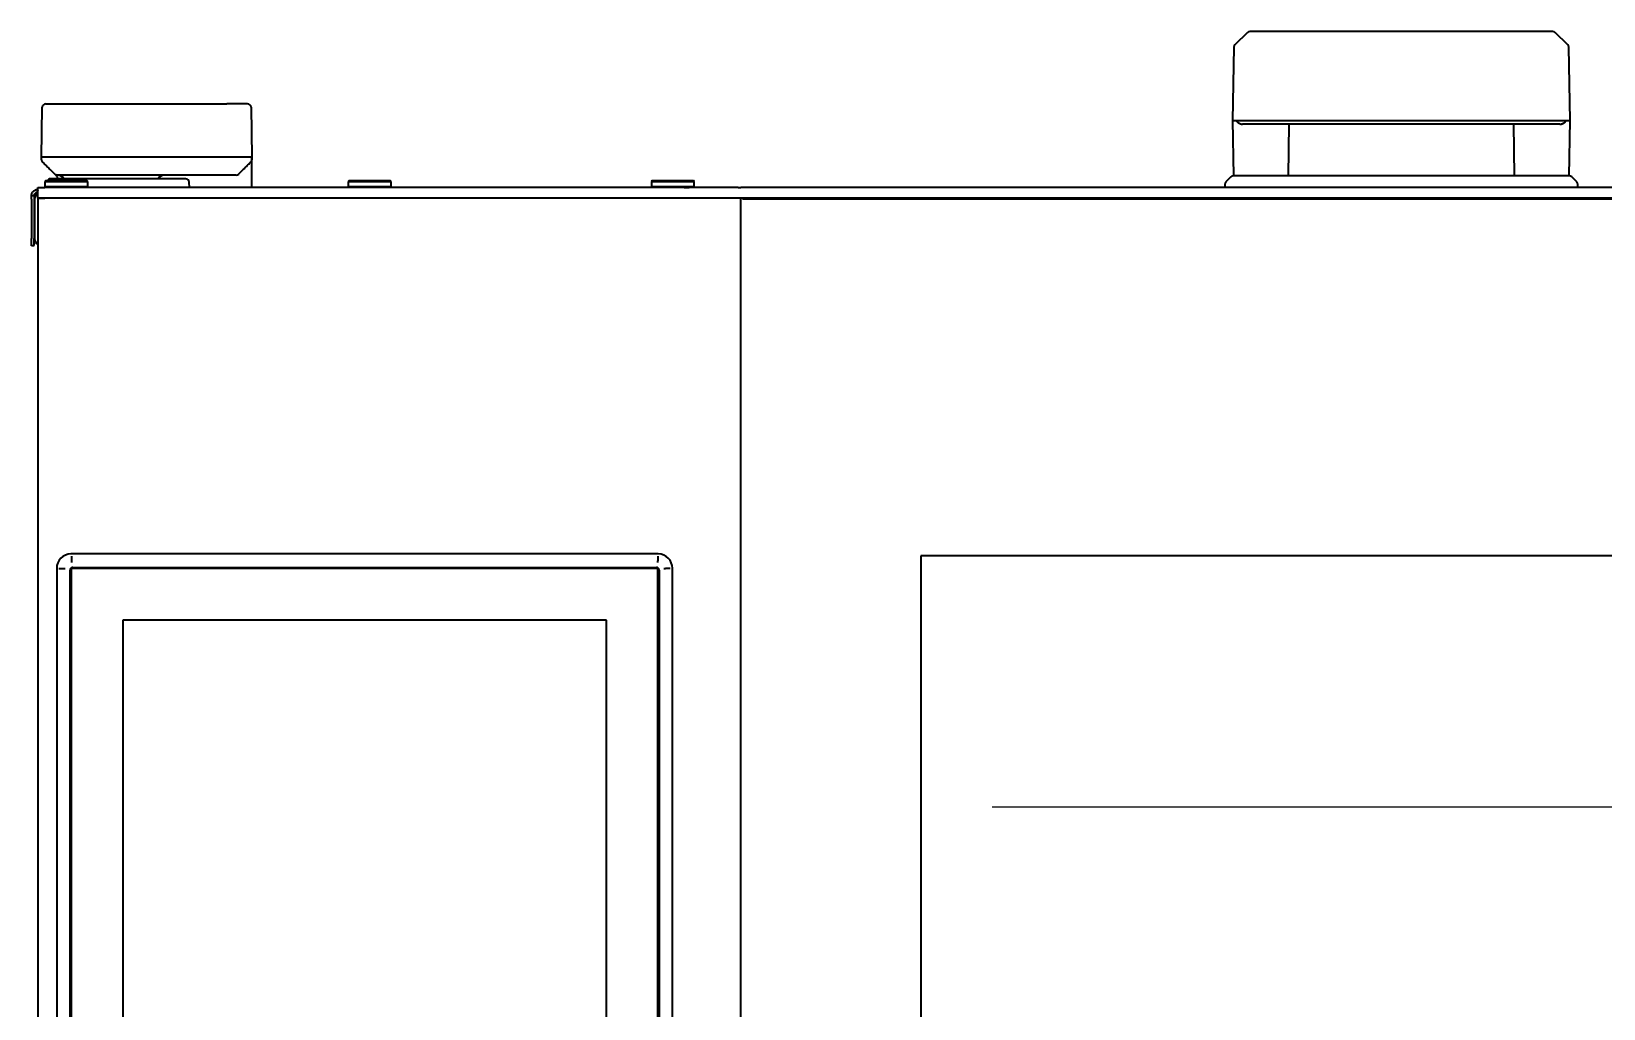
# Model space of a CAD drawing. Header units: inches. Extents: x 786 to 5593, y 691 to 5453.
# Drawn here: x 3394.9 to 3835.6, y 3698.9 to 3973 of the extents above; entities that cross this region are included whole.
import ezdxf

# ---------------------------------------------------------------- set-up
doc = ezdxf.new("R2010")
doc.units = ezdxf.units.IN
doc.layers.add('1', color=7, linetype='Continuous', true_color=0xffffff)

msp = doc.modelspace()

# ---------------------------------------------------------------- linework, layer by layer
at = {"color": 2}
msp.add_line((3664.24, 3755.46), (3987.24, 3755.46), dxfattribs=at)
at = {"layer": '1', "color": 7, "linetype": 'Continuous', "lineweight": 35}
for p, q in [((3735.79, 3972.67), (3732.31, 3969.24)), ((3778.95, 3972.96), (3736.49, 3972.96)), ((3821.4, 3972.96), (3778.95, 3972.96)), ((3825.59, 3969.24), (3822.1, 3972.67)), ((3732.01, 3968.55), (3731.65, 3947.96)), ((3826.25, 3947.96), (3825.89, 3968.55)), ((3397.74, 3937.66), (3397.98, 3951.67)), ((3398.98, 3952.66), (3404.74, 3952.66)), ((3404.74, 3952.66), (3449.74, 3952.66)), ((3455.5, 3952.66), (3449.74, 3952.66)), ((3456.5, 3951.67), (3456.74, 3937.66)), ((3731.65, 3947.96), (3731.92, 3932.46)), ((3731.65, 3947.96), (3826.25, 3947.96)), ((3823.43, 3946.96), (3734.47, 3946.96)), ((3747.45, 3946.96), (3747.19, 3932.46)), ((3810.71, 3932.46), (3810.45, 3946.96)), ((3825.98, 3932.46), (3826.25, 3947.96)), ((3397.75, 3936.94), (3397.74, 3937.66)), ((3404.74, 3937.66), (3397.74, 3937.66)), ((3449.74, 3937.66), (3404.74, 3937.66)), ((3456.74, 3937.66), (3449.74, 3937.66)), ((3456.74, 3937.66), (3456.73, 3936.94)), ((3456.74, 3931.12), (3456.74, 3936.19)), ((3398.99, 3931.16), (3398.74, 3930.91)), ((3398.99, 3931.16), (3410.49, 3931.16)), ((3438.19, 3931.63), (3400.29, 3931.63)), ((3402.26, 3931.63), (3402.25, 3931.89)), ((3449.74, 3932.66), (3404.74, 3932.66)), ((3410.74, 3930.91), (3410.49, 3931.16)), ((3483.99, 3931.16), (3483.74, 3930.91)), ((3483.99, 3931.16), (3495.49, 3931.16)), ((3495.74, 3930.91), (3495.49, 3931.16)), ((3568.99, 3931.16), (3568.74, 3930.91)), ((3568.99, 3931.16), (3580.49, 3931.16)), ((3580.74, 3930.91), (3580.49, 3931.16)), ((3731.16, 3932.16), (3729.74, 3930.75)), ((3731.16, 3932.16), (3729.74, 3930.75)), ((3778.95, 3932.46), (3731.86, 3932.46)), ((3778.95, 3932.46), (3731.86, 3932.46)), ((3826.03, 3932.46), (3778.95, 3932.46)), ((3826.03, 3932.46), (3778.95, 3932.46)), ((3828.16, 3930.75), (3826.74, 3932.16)), ((3828.16, 3930.75), (3826.74, 3932.16)), ((3394.94, 3926.74), (3394.94, 3926.86)), ((3394.94, 3925.9), (3394.94, 3926.74)), ((3395.74, 3926.74), (3395.74, 3926.86)), ((3395.74, 3926.74), (3395.74, 3925.9)), ((3396.08, 3926.86), (3396.03, 3926.74)), ((3396.74, 3929.16), (3398.74, 3929.16)), ((3396.74, 3926.16), (3396.74, 3929.16)), ((3398.74, 3930.91), (3410.74, 3930.91)), ((3398.74, 3930.91), (3398.74, 3929.41)), ((3398.74, 3929.41), (3398.99, 3929.16)), ((3410.74, 3929.41), (3398.74, 3929.41)), ((3577.91, 3929.16), (3398.74, 3929.16)), ((3410.49, 3929.16), (3410.74, 3929.41)), ((3410.74, 3929.41), (3410.74, 3930.91)), ((3439.24, 3929.16), (3439.19, 3930.66)), ((3456.74, 3929.39), (3456.74, 3929.66)), ((3483.74, 3930.91), (3495.74, 3930.91)), ((3483.74, 3930.91), (3483.74, 3929.41)), ((3483.74, 3929.41), (3483.99, 3929.16)), ((3495.74, 3929.41), (3483.74, 3929.41)), ((3495.49, 3929.16), (3495.74, 3929.41)), ((3495.74, 3929.41), (3495.74, 3930.91)), ((3568.74, 3930.91), (3580.74, 3930.91)), ((3568.74, 3930.91), (3568.74, 3929.41)), ((3568.74, 3929.41), (3568.99, 3929.16)), ((3580.74, 3929.41), (3568.74, 3929.41)), ((3577.91, 3929.16), (3579.33, 3929.16)), ((3593.08, 3929.16), (3579.33, 3929.16)), ((3580.49, 3929.16), (3580.74, 3929.41)), ((3580.74, 3929.41), (3580.74, 3930.91)), ((3593.08, 3929.16), (3593.79, 3929.16)), ((4002.68, 3929.16), (3593.79, 3929.16)), ((3729.45, 3930.04), (3729.45, 3929.16)), ((3729.45, 3930.04), (3729.45, 3929.16)), ((3828.45, 3929.16), (3828.45, 3930.04)), ((3828.45, 3929.16), (3828.45, 3930.04)), ((3394.94, 3925.9), (3394.94, 3914.86)), ((3395.74, 3926.06), (3395.85, 3926.06)), ((3395.74, 3925.9), (3395.74, 3914.86)), ((3395.84, 3925.9), (3395.84, 3914.86)), ((3398.74, 3926.16), (3396.74, 3926.16)), ((3396.74, 3926.16), (3396.74, 2812.66)), ((3396.74, 3926.16), (3398.74, 3926.16)), ((3577.91, 3926.16), (3398.74, 3926.16)), ((3577.91, 3926.16), (3398.74, 3926.16)), ((3579.33, 3926.16), (3577.91, 3926.16)), ((3579.33, 3926.16), (3577.91, 3926.16)), ((3593.08, 3926.16), (3579.33, 3926.16)), ((3593.08, 3926.16), (3579.33, 3926.16)), ((3593.79, 3926.16), (3593.08, 3926.16)), ((3593.74, 3926.16), (3593.74, 2809.66)), ((3947.69, 3926.16), (3593.79, 3926.16)), ((3947.24, 3925.91), (3594.24, 3925.91)), ((3594.74, 3926.16), (3594.74, 3925.91)), ((3595.14, 3925.91), (3595.14, 3926.16)), ((3597.14, 3926.16), (3597.14, 3925.91)), ((3606.34, 3926.16), (3606.34, 3925.91)), ((3682.14, 3925.91), (3682.14, 3926.16)), ((3394.94, 3912.86), (3394.94, 3914.86)), ((3395.74, 3912.88), (3395.74, 3914.86)), ((3395.74, 3912.86), (3394.94, 3912.86)), ((3570.63, 3826.41), (3406.02, 3826.41)), ((3644.24, 3825.91), (3644.24, 2963.91)), ((4007.24, 3825.91), (3644.24, 3825.91)), ((3402.03, 3822.41), (3402.03, 3449.4)), ((3405.78, 3449.91), (3405.78, 3821.91)), ((3406.08, 3821.91), (3406.08, 3449.91)), ((3406.53, 3822.66), (3570.13, 3822.66)), ((3570.13, 3822.36), (3406.53, 3822.36)), ((3570.58, 3449.91), (3570.58, 3821.91)), ((3570.88, 3821.91), (3570.88, 3449.91)), ((3574.63, 3449.4), (3574.63, 3822.41)), ((3420.53, 3807.89), (3420.53, 3590.93)), ((3556.13, 3807.89), (3420.53, 3807.89)), ((3556.13, 3590.93), (3556.13, 3807.89))]:
    msp.add_line(p, q, dxfattribs=at)
for centre, radius, start, end in [((3736.49, 3971.96), 1, 90, 134.5), ((3821.4, 3971.96), 1, 45.5, 90), ((3733.01, 3968.53), 1, 134.5, 179), ((3824.89, 3968.53), 1, 1, 45.5), ((3398.98, 3951.66), 1, 90, 179), ((3455.5, 3951.66), 1, 1, 90), ((3400.29, 3930.63), 1, 90, 148.0305), ((3401.25, 3931.87), 1, 1, 63.2354), ((3402.27, 3930.66), 2, 29.0308, 90), ((3432.21, 3930.66), 2, 90, 150.9692), ((3438.19, 3930.63), 1, 2, 90), ((3452.33, 3933.66), 1, 270, 315), ((3731.86, 3931.46), 1, 90, 135), ((3731.86, 3931.46), 1, 90, 135), ((3826.03, 3931.46), 1, 45, 90), ((3826.03, 3931.46), 1, 45, 90), ((3397.84, 3925.9), 2, 155, 180), ((3455.99, 3929.41), 0.75, 340.5283, 359), ((3730.45, 3930.04), 1, 135, 180), ((3730.45, 3930.04), 1, 135, 180), ((3827.45, 3930.04), 1, 0, 45), ((3827.45, 3930.04), 1, 0, 45), ((3597.14, 3924.16), 2, 90, 120.0009), ((3397.84, 3914.86), 2, 180, 236.6325), ((3406.53, 3821.91), 0.75, 90, 180), ((3406.53, 3821.91), 0.45, 90, 180), ((3570.13, 3821.91), 0.75, 0, 90), ((3570.13, 3821.91), 0.45, 0, 90)]:
    msp.add_arc(centre, radius, start, end, dxfattribs=at)
for centre, major_axis in [((3406.03, 3822.4), (2.84, -2.84)), ((3570.62, 3822.4), (-2.84, -2.84))]:
    msp.add_ellipse(centre, major_axis=major_axis, ratio=0.997265, start_param=2.357564, end_param=3.925621, dxfattribs=at)
for points, knots in [([(3732.74, 3947.94), (3732.74, 3947.93), (3732.74, 3947.92), (3732.75, 3947.91), (3732.76, 3947.89), (3732.77, 3947.88), (3732.78, 3947.86), (3732.79, 3947.85), (3732.8, 3947.83), (3732.81, 3947.82), (3732.82, 3947.8), (3732.83, 3947.79), (3732.84, 3947.77), (3732.85, 3947.76), (3732.86, 3947.74), (3732.87, 3947.73), (3732.88, 3947.72), (3732.89, 3947.7), (3732.9, 3947.69), (3732.91, 3947.68), (3732.92, 3947.66), (3732.94, 3947.65), (3732.95, 3947.64), (3732.96, 3947.62), (3732.97, 3947.61), (3732.98, 3947.6), (3732.99, 3947.59), (3733.01, 3947.57), (3733.02, 3947.56), (3733.03, 3947.55), (3733.04, 3947.54), (3733.05, 3947.53), (3733.07, 3947.51), (3733.08, 3947.5), (3733.09, 3947.49), (3733.1, 3947.48), (3733.12, 3947.47), (3733.13, 3947.46), (3733.14, 3947.45), (3733.15, 3947.44), (3733.17, 3947.43), (3733.18, 3947.42), (3733.19, 3947.41), (3733.2, 3947.4), (3733.22, 3947.39), (3733.23, 3947.38), (3733.24, 3947.37), (3733.25, 3947.36), (3733.27, 3947.35), (3733.28, 3947.34), (3733.29, 3947.33), (3733.3, 3947.33), (3733.32, 3947.32), (3733.33, 3947.31), (3733.34, 3947.3), (3733.35, 3947.29), (3733.36, 3947.29), (3733.38, 3947.28), (3733.39, 3947.27), (3733.4, 3947.26), (3733.41, 3947.26), (3733.43, 3947.25), (3733.44, 3947.24), (3733.45, 3947.24), (3733.46, 3947.23), (3733.47, 3947.22), (3733.48, 3947.22), (3733.5, 3947.21), (3733.53, 3947.19), (3733.57, 3947.17), (3733.6, 3947.15), (3733.64, 3947.14), (3733.68, 3947.12), (3733.72, 3947.11), (3733.75, 3947.09), (3733.79, 3947.08), (3733.83, 3947.06), (3733.87, 3947.05), (3733.91, 3947.04), (3733.94, 3947.03), (3733.98, 3947.02), (3734.02, 3947.01), (3734.06, 3947), (3734.1, 3946.99), (3734.13, 3946.99), (3734.17, 3946.98), (3734.21, 3946.97), (3734.25, 3946.97), (3734.28, 3946.97), (3734.32, 3946.96), (3734.36, 3946.96), (3734.39, 3946.96), (3734.43, 3946.96), (3734.45, 3946.96), (3734.47, 3946.96)], [0, 0, 0, 0, 0.011672, 0.023259, 0.03476, 0.046176, 0.057505, 0.068749, 0.079908, 0.09098, 0.101967, 0.112867, 0.123682, 0.134411, 0.145054, 0.155611, 0.166082, 0.176467, 0.186766, 0.196979, 0.207106, 0.217146, 0.227101, 0.23697, 0.246752, 0.256449, 0.266059, 0.275583, 0.285021, 0.294373, 0.303639, 0.312819, 0.321912, 0.33092, 0.339841, 0.348677, 0.357426, 0.36609, 0.374667, 0.383158, 0.391564, 0.399883, 0.408116, 0.416264, 0.424325, 0.4323, 0.44019, 0.447994, 0.455712, 0.463344, 0.47089, 0.478351, 0.485726, 0.493015, 0.500218, 0.507336, 0.514368, 0.521315, 0.528176, 0.534951, 0.541641, 0.548246, 0.554765, 0.561199, 0.567547, 0.573811, 0.579988, 0.586081, 0.604999, 0.623671, 0.642098, 0.660281, 0.67822, 0.695916, 0.713369, 0.73058, 0.74755, 0.76428, 0.780769, 0.79702, 0.813033, 0.828809, 0.844349, 0.859653, 0.874723, 0.88956, 0.904165, 0.918538, 0.932682, 0.946598, 0.960286, 0.973748, 0.986986, 1, 1, 1, 1]), ([(3823.43, 3946.96), (3823.44, 3946.96), (3823.45, 3946.96), (3823.47, 3946.96), (3823.48, 3946.96), (3823.5, 3946.96), (3823.52, 3946.96), (3823.54, 3946.96), (3823.56, 3946.96), (3823.58, 3946.96), (3823.59, 3946.96), (3823.61, 3946.97), (3823.63, 3946.97), (3823.65, 3946.97), (3823.67, 3946.97), (3823.69, 3946.97), (3823.71, 3946.98), (3823.72, 3946.98), (3823.74, 3946.98), (3823.76, 3946.99), (3823.78, 3946.99), (3823.8, 3946.99), (3823.82, 3947), (3823.84, 3947), (3823.86, 3947), (3823.87, 3947.01), (3823.89, 3947.01), (3823.91, 3947.02), (3823.93, 3947.02), (3823.95, 3947.03), (3823.97, 3947.03), (3823.99, 3947.04), (3824.01, 3947.04), (3824.02, 3947.05), (3824.04, 3947.06), (3824.06, 3947.06), (3824.08, 3947.07), (3824.1, 3947.08), (3824.12, 3947.08), (3824.14, 3947.09), (3824.16, 3947.1), (3824.17, 3947.1), (3824.19, 3947.11), (3824.21, 3947.12), (3824.23, 3947.13), (3824.25, 3947.13), (3824.27, 3947.14), (3824.28, 3947.15), (3824.3, 3947.16), (3824.32, 3947.17), (3824.34, 3947.18), (3824.36, 3947.19), (3824.37, 3947.2), (3824.39, 3947.2), (3824.41, 3947.21), (3824.43, 3947.22), (3824.44, 3947.23), (3824.46, 3947.24), (3824.48, 3947.25), (3824.5, 3947.26), (3824.52, 3947.28), (3824.53, 3947.29), (3824.55, 3947.3), (3824.57, 3947.31), (3824.59, 3947.32), (3824.61, 3947.34), (3824.63, 3947.35), (3824.65, 3947.37), (3824.67, 3947.38), (3824.69, 3947.4), (3824.71, 3947.41), (3824.73, 3947.43), (3824.75, 3947.44), (3824.77, 3947.46), (3824.79, 3947.48), (3824.81, 3947.5), (3824.83, 3947.52), (3824.85, 3947.54), (3824.87, 3947.56), (3824.89, 3947.58), (3824.91, 3947.6), (3824.93, 3947.62), (3824.95, 3947.64), (3824.97, 3947.66), (3824.99, 3947.69), (3825.01, 3947.71), (3825.03, 3947.73), (3825.05, 3947.76), (3825.07, 3947.78), (3825.08, 3947.81), (3825.1, 3947.83), (3825.12, 3947.86), (3825.13, 3947.88), (3825.15, 3947.91), (3825.16, 3947.93), (3825.16, 3947.94)], [0, 0, 0, 0, 0.00651, 0.01307, 0.019681, 0.026343, 0.033056, 0.03982, 0.046635, 0.053501, 0.060419, 0.067389, 0.07441, 0.081484, 0.088609, 0.095787, 0.103017, 0.1103, 0.117636, 0.125024, 0.132465, 0.139959, 0.147506, 0.155106, 0.16276, 0.170467, 0.178228, 0.186042, 0.193911, 0.201833, 0.209809, 0.217839, 0.225924, 0.234062, 0.242255, 0.250503, 0.258805, 0.267162, 0.275573, 0.28404, 0.292561, 0.301137, 0.309768, 0.318455, 0.327197, 0.335993, 0.344846, 0.353753, 0.362716, 0.371735, 0.38081, 0.38994, 0.399125, 0.408367, 0.417664, 0.42659, 0.435804, 0.445304, 0.455092, 0.465168, 0.475531, 0.486183, 0.497122, 0.50835, 0.519867, 0.531672, 0.543766, 0.556149, 0.568821, 0.581782, 0.595033, 0.608573, 0.622403, 0.636523, 0.650932, 0.665631, 0.68062, 0.695899, 0.711469, 0.727328, 0.743477, 0.759916, 0.776646, 0.793665, 0.810975, 0.828574, 0.846463, 0.864642, 0.883111, 0.90187, 0.920918, 0.940255, 0.959881, 0.979796, 1, 1, 1, 1]), ([(3397.75, 3936.94), (3397.75, 3936.89), (3397.76, 3936.85), (3397.78, 3936.75), (3397.79, 3936.71), (3397.83, 3936.62), (3397.85, 3936.58), (3397.91, 3936.5), (3397.94, 3936.46), (3397.97, 3936.42)], [0, 0, 0, 0, 0.25, 0.25, 0.5, 0.5, 0.75, 0.75, 1, 1, 1, 1]), ([(3456.51, 3936.42), (3456.54, 3936.46), (3456.57, 3936.5), (3456.63, 3936.58), (3456.65, 3936.62), (3456.69, 3936.71), (3456.7, 3936.75), (3456.72, 3936.85), (3456.73, 3936.89), (3456.73, 3936.94)], [0, 0, 0, 0, 0.25, 0.25, 0.5, 0.5, 0.75, 0.75, 1, 1, 1, 1]), ([(3402.15, 3932.66), (3402.09, 3932.66), (3402.02, 3932.66), (3401.9, 3932.69), (3401.83, 3932.71), (3401.71, 3932.76), (3401.65, 3932.79), (3401.54, 3932.86), (3401.49, 3932.9), (3401.45, 3932.95)], [0, 0, 0, 0, 0.25, 0.25, 0.5, 0.5, 0.75, 0.75, 1, 1, 1, 1]), ([(3402.15, 3932.66), (3402.09, 3932.66), (3402.02, 3932.66), (3401.89, 3932.69), (3401.83, 3932.71), (3401.71, 3932.76), (3401.65, 3932.79), (3401.54, 3932.86), (3401.49, 3932.9), (3401.45, 3932.95)], [0, 0, 0, 0, 0.25, 0.25, 0.5, 0.5, 0.75, 0.75, 1, 1, 1, 1]), ([(3404.74, 3932.66), (3404.66, 3932.66), (3404.57, 3932.66), (3404.41, 3932.66), (3404.32, 3932.66), (3404.2, 3932.66), (3404.16, 3932.66), (3404.08, 3932.66), (3404.04, 3932.66), (3403.92, 3932.66), (3403.84, 3932.66), (3403.69, 3932.66), (3403.61, 3932.66), (3403.5, 3932.66), (3403.46, 3932.66), (3403.39, 3932.66), (3403.36, 3932.66), (3403.25, 3932.66), (3403.18, 3932.66), (3403.05, 3932.66), (3402.99, 3932.66), (3402.87, 3932.66), (3402.82, 3932.66), (3402.73, 3932.66), (3402.71, 3932.66), (3402.66, 3932.66), (3402.63, 3932.66), (3402.56, 3932.66), (3402.52, 3932.66), (3402.46, 3932.66), (3402.44, 3932.66), (3402.4, 3932.66), (3402.38, 3932.66), (3402.35, 3932.66), (3402.34, 3932.66), (3402.31, 3932.66), (3402.29, 3932.66), (3402.27, 3932.66), (3402.25, 3932.66), (3402.23, 3932.66), (3402.22, 3932.66), (3402.2, 3932.66), (3402.2, 3932.66), (3402.18, 3932.66), (3402.18, 3932.66), (3402.17, 3932.66), (3402.16, 3932.66), (3402.16, 3932.66), (3402.16, 3932.66), (3402.16, 3932.66), (3402.16, 3932.66), (3402.16, 3932.66), (3402.15, 3932.66), (3402.15, 3932.66)], [0, 0, 0, 0, 0.0625, 0.0625, 0.125, 0.125, 0.15625, 0.15625, 0.1875, 0.1875, 0.25, 0.25, 0.3125, 0.3125, 0.34375, 0.34375, 0.375, 0.375, 0.4375, 0.4375, 0.5, 0.5, 0.5625, 0.5625, 0.59375, 0.59375, 0.625, 0.625, 0.6875, 0.6875, 0.71875, 0.71875, 0.75, 0.75, 0.78125, 0.78125, 0.8125, 0.8125, 0.84375, 0.84375, 0.875, 0.875, 0.90625, 0.90625, 0.9375, 0.9375, 0.96875, 0.96875, 0.984375, 0.984375, 0.992187, 0.992187, 1, 1, 1, 1]), ([(3452.33, 3932.66), (3452.33, 3932.66), (3452.32, 3932.66), (3452.32, 3932.66), (3452.32, 3932.66), (3452.31, 3932.66), (3452.3, 3932.66), (3452.27, 3932.66), (3452.26, 3932.66), (3452.24, 3932.66), (3452.23, 3932.66), (3452.2, 3932.66), (3452.17, 3932.66), (3452.1, 3932.66), (3452.07, 3932.66), (3452.01, 3932.66), (3451.99, 3932.66), (3451.95, 3932.66), (3451.92, 3932.66), (3451.86, 3932.66), (3451.81, 3932.66), (3451.7, 3932.66), (3451.65, 3932.66), (3451.53, 3932.66), (3451.47, 3932.66), (3451.37, 3932.66), (3451.34, 3932.66), (3451.27, 3932.66), (3451.24, 3932.66), (3451.14, 3932.66), (3451.07, 3932.66), (3450.96, 3932.66), (3450.92, 3932.66), (3450.84, 3932.66), (3450.81, 3932.66), (3450.73, 3932.66), (3450.69, 3932.66), (3450.61, 3932.66), (3450.57, 3932.66), (3450.49, 3932.66), (3450.45, 3932.66), (3450.37, 3932.66), (3450.33, 3932.66), (3450.25, 3932.66), (3450.21, 3932.66), (3450.13, 3932.66), (3450.09, 3932.66), (3450, 3932.66), (3449.96, 3932.66), (3449.9, 3932.66), (3449.88, 3932.66), (3449.85, 3932.66), (3449.84, 3932.66), (3449.82, 3932.66), (3449.81, 3932.66), (3449.8, 3932.66)], [0, 0, 0, 0, 0.028317, 0.028317, 0.059662, 0.059662, 0.122351, 0.122351, 0.153695, 0.153695, 0.18504, 0.18504, 0.247729, 0.247729, 0.310419, 0.310419, 0.341763, 0.341763, 0.373108, 0.373108, 0.435797, 0.435797, 0.498486, 0.498486, 0.561175, 0.561175, 0.59252, 0.59252, 0.623865, 0.623865, 0.686554, 0.686554, 0.717898, 0.717898, 0.749243, 0.749243, 0.780588, 0.780588, 0.811932, 0.811932, 0.843277, 0.843277, 0.874622, 0.874622, 0.905966, 0.905966, 0.937311, 0.937311, 0.968655, 0.968655, 0.984328, 0.984328, 0.992164, 0.992164, 1, 1, 1, 1]), ([(3394.94, 3926.86), (3394.94, 3926.97), (3394.95, 3927.08), (3394.99, 3927.3), (3395.02, 3927.41), (3395.1, 3927.61), (3395.15, 3927.71), (3395.27, 3927.9), (3395.34, 3927.99), (3395.49, 3928.16), (3395.57, 3928.23), (3395.75, 3928.37), (3395.85, 3928.42), (3396.05, 3928.52), (3396.15, 3928.56), (3396.37, 3928.62), (3396.48, 3928.64), (3396.59, 3928.65)], [0, 0, 0, 0, 0.125, 0.125, 0.25, 0.25, 0.375, 0.375, 0.5, 0.5, 0.625, 0.625, 0.75, 0.75, 0.875, 0.875, 1, 1, 1, 1]), ([(3395.74, 3926.86), (3395.74, 3926.98), (3395.76, 3927.1), (3395.85, 3927.34), (3395.92, 3927.44), (3396.09, 3927.62), (3396.19, 3927.7), (3396.33, 3927.77), (3396.37, 3927.79), (3396.41, 3927.8)], [0, 0, 0, 0, 0.302566, 0.302566, 0.605132, 0.605132, 0.907698, 0.907698, 1, 1, 1, 1]), ([(3396.74, 3928.47), (3396.7, 3928.42), (3396.67, 3928.36), (3396.6, 3928.23), (3396.56, 3928.16), (3396.49, 3927.99), (3396.45, 3927.9), (3396.38, 3927.71), (3396.34, 3927.61), (3396.27, 3927.41), (3396.23, 3927.3), (3396.15, 3927.08), (3396.12, 3926.97), (3396.08, 3926.86)], [0, 0, 0, 0, 0.160158, 0.160158, 0.328126, 0.328126, 0.496095, 0.496095, 0.664063, 0.664063, 0.832032, 0.832032, 1, 1, 1, 1]), ([(3403.98, 3822.31), (3404.04, 3822.31), (3404.12, 3822.3), (3404.26, 3822.3), (3404.34, 3822.3), (3404.41, 3822.3)], [0, 0, 0, 0, 0.5, 0.5, 1, 1, 1, 1]), ([(3406.13, 3824.46), (3406.13, 3824.39), (3406.13, 3824.32), (3406.13, 3824.17), (3406.13, 3824.09), (3406.13, 3824.02)], [0, 0, 0, 0, 0.5, 0.5, 1, 1, 1, 1]), ([(3570.53, 3824.02), (3570.53, 3824.09), (3570.53, 3824.17), (3570.53, 3824.32), (3570.53, 3824.39), (3570.53, 3824.46)], [0, 0, 0, 0, 0.5, 0.5, 1, 1, 1, 1]), ([(3572.24, 3822.3), (3572.31, 3822.3), (3572.39, 3822.3), (3572.54, 3822.3), (3572.61, 3822.31), (3572.68, 3822.31)], [0, 0, 0, 0, 0.5, 0.5, 1, 1, 1, 1])]:
    msp.add_open_spline(points, degree=3, knots=knots, dxfattribs=at)
for points, degree in [([(3401.45, 3932.95), (3397.97, 3936.42)], 1), ([(3453.03, 3932.95), (3456.51, 3936.42)], 1), ([(3456.74, 3936.19), (3456.74, 3937.12), (3456.74, 3937.66), (3456.74, 3937.66)], 3), ([(3456.74, 3929.66), (3456.74, 3929.66), (3456.74, 3930.19), (3456.74, 3931.12)], 3), ([(3395.74, 3926.86), (3394.94, 3926.86)], 1), ([(3406.13, 3825.77), (3406.13, 3824.46)], 1), ([(3570.53, 3825.77), (3570.53, 3824.46)], 1), ([(3402.66, 3822.31), (3403.98, 3822.31)], 1), ([(3573.99, 3822.31), (3572.68, 3822.31)], 1)]:
    msp.add_open_spline(points, degree=degree, dxfattribs=at)

doc.saveas('drawing.dxf')
